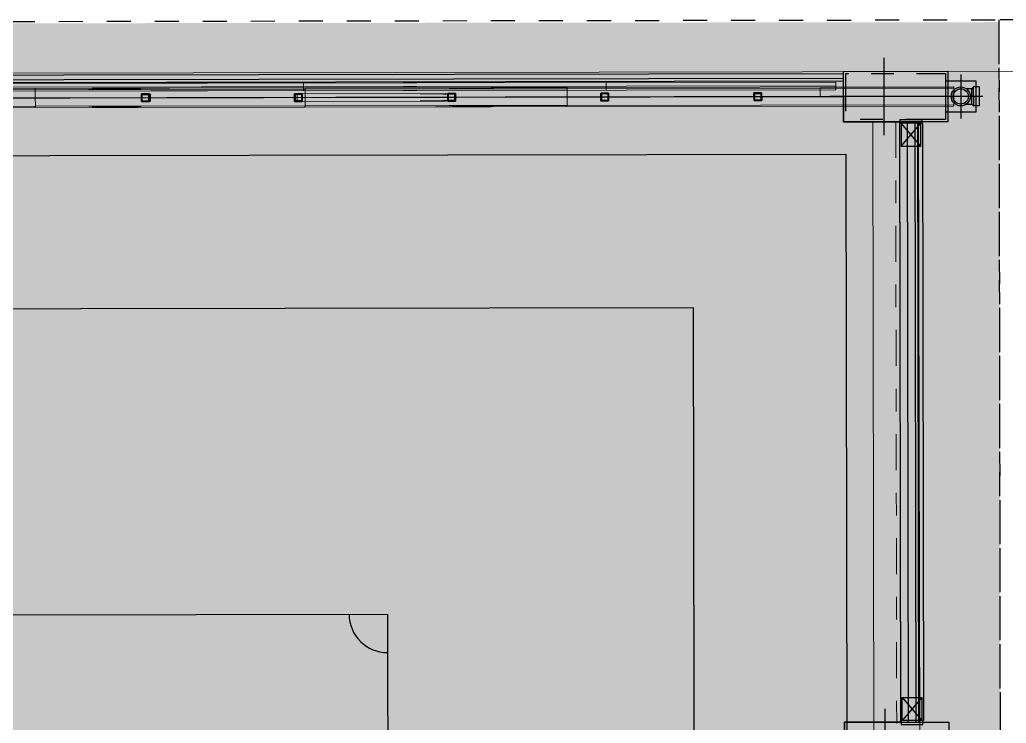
# Model space of a CAD drawing. Header units: inches. Extents: x 1693 to 10990, y 1878 to 5055.
# Drawn here: x 10313.657 to 10318.007, y 4371.184 to 4374.284 of the extents above; entities that cross this region are included whole.
import ezdxf

# ---------------------------------------------------------------- set-up
doc = ezdxf.new("R2010")
doc.units = ezdxf.units.IN
for name, pattern in [('CENTER2', [1.125, 0.75, -0.125, 0.125, -0.125]), ('Punto & Raya', [0.335139, 0.176389, -0.088194, 0, -0.070556]), ('Punto & Rayas', [0.335139, 0.15875, -0.088194, 0, -0.088194]), ('Rayas', [0.211667, 0.105833, -0.105833]), ('Rayas Pequeñas', [0.141111, 0.070556, -0.070556])]:
    doc.linetypes.add(name, pattern=pattern)
for name, color, linetype, lineweight, true_color in [('BLOQUE A-VIGAS_Pluma_Nº__69', 7, 'Continuous', 5, 0x71cebe), ('BLOQUE A-VIGAS_Pluma_Nº__90', 7, 'Continuous', 5, 0x00bfbf), ('BLOQUE E-MOBILIARIO_Pluma_Nº__28', 7, 'Continuous', 35, 0xa80f02), ('CUBIERTA CALAMINON Y TRANSLUCIDO_Pluma_Nº__174', 7, 'Continuous', 13, 0xe4ad2c), ('CUBIERTA CALAMINON Y TRANSLUCIDO_Pluma_Nº__4', 7, 'Continuous', 13, 0x029e21), ('CUBIERTA CALAMINON Y TRANSLUCIDO_Pluma_Nº__92', 7, 'Continuous', 13, 0xbf8080)]:
    doc.layers.add(name, color=color, linetype=linetype, lineweight=lineweight, true_color=true_color)
doc.layers.add('BLOQUE E-MOBILIARIO', color=7, linetype='Continuous')
doc.layers.add('CUBIERTA CALAMINON Y TRANSLUCIDO_Pluma_Nº__19', color=255, linetype='Continuous', lineweight=0)
doc.layers.add('CUBIERTA CALAMINON Y TRANSLUCIDO_Pluma_Nº__60', color=230, linetype='Continuous', lineweight=25)
pattern_1 = [(45, (0, 0), (-0.079549513, 0.079549513), []), (45, (-0.02652, 0.02652), (-0.079549513, 0.079549513), [])]

# ---------------------------------------------------------------- blocks, each defined once
blk = doc.blocks.new('SHS Conf en Caliente 20[13]', base_point=(10.7604, -389.6033))
at = {"layer": 'CUBIERTA CALAMINON Y TRANSLUCIDO_Pluma_Nº__174', "color": 42, "linetype": 'Continuous', "lineweight": 13, "true_color": 0xe4ad2c}
for p, q in [((10.7604, -389.6033), (-16.7498, -380.2101)), ((-2.9866, -384.883), (10.7685, -389.5797)), ((10.7524, -389.627), (-3.0028, -384.9304)), ((10.7685, -389.5797), (10.7604, -389.6033)), ((10.7604, -389.6033), (10.7524, -389.627))]:
    blk.add_line(p, q, dxfattribs=at)
blk = doc.blocks.new('SHS Conf en Caliente 20[14]', base_point=(10.7604, -389.6033))
at = {"layer": 'CUBIERTA CALAMINON Y TRANSLUCIDO_Pluma_Nº__174', "color": 42, "linetype": 'Continuous', "lineweight": 13, "true_color": 0xe4ad2c}
for p, q in [((10.7604, -389.6033), (-0.5485, -385.7419)), ((5.114, -387.649), (10.7685, -389.5797)), ((10.7524, -389.627), (5.0979, -387.6963)), ((10.7685, -389.5797), (10.7604, -389.6033)), ((10.7604, -389.6033), (10.7524, -389.627))]:
    blk.add_line(p, q, dxfattribs=at)
blk = doc.blocks.new('SHS Conf en Caliente 20[15]', base_point=(10.7604, -389.6033))
at = {"layer": 'CUBIERTA CALAMINON Y TRANSLUCIDO_Pluma_Nº__174', "color": 42, "linetype": 'Continuous', "lineweight": 13, "true_color": 0xe4ad2c}
for p, q in [((10.7604, -389.6033), (-16.7498, -380.2101)), ((-2.9866, -384.883), (10.7685, -389.5797)), ((10.7524, -389.627), (-3.0028, -384.9304)), ((10.7685, -389.5797), (10.7604, -389.6033)), ((10.7604, -389.6033), (10.7524, -389.627))]:
    blk.add_line(p, q, dxfattribs=at)
blk = doc.blocks.new('SHS Conf en Caliente 20[16]', base_point=(10.7604, -389.6033))
at = {"layer": 'CUBIERTA CALAMINON Y TRANSLUCIDO_Pluma_Nº__174', "color": 42, "linetype": 'Continuous', "lineweight": 13, "true_color": 0xe4ad2c}
for p, q in [((10.7604, -389.6033), (-16.7498, -380.2101)), ((-2.9866, -384.883), (10.7685, -389.5797)), ((10.7524, -389.627), (-3.0028, -384.9304)), ((10.7685, -389.5797), (10.7604, -389.6033)), ((10.7604, -389.6033), (10.7524, -389.627))]:
    blk.add_line(p, q, dxfattribs=at)
blk = doc.blocks.new('SHS Conf en Caliente 20[17]', base_point=(10.7604, -389.6033))
at = {"layer": 'CUBIERTA CALAMINON Y TRANSLUCIDO_Pluma_Nº__174', "color": 42, "linetype": 'Continuous', "lineweight": 13, "true_color": 0xe4ad2c}
for p, q in [((10.7604, -389.6033), (-16.7498, -380.2101)), ((-2.9866, -384.883), (10.7685, -389.5797)), ((10.7524, -389.627), (-3.0028, -384.9304)), ((10.7685, -389.5797), (10.7604, -389.6033)), ((10.7604, -389.6033), (10.7524, -389.627))]:
    blk.add_line(p, q, dxfattribs=at)
blk = doc.blocks.new('SHS Conf en Caliente 20[18]', base_point=(10.7604, -389.6033))
at = {"layer": 'CUBIERTA CALAMINON Y TRANSLUCIDO_Pluma_Nº__174', "color": 42, "linetype": 'Continuous', "lineweight": 13, "true_color": 0xe4ad2c}
for p, q in [((10.7604, -389.6033), (-16.7498, -380.2101)), ((-2.9866, -384.883), (10.7685, -389.5797)), ((10.7524, -389.627), (-3.0028, -384.9304)), ((10.7685, -389.5797), (10.7604, -389.6033)), ((10.7604, -389.6033), (10.7524, -389.627))]:
    blk.add_line(p, q, dxfattribs=at)
blk = doc.blocks.new('SHS Conf en Caliente 20[19]', base_point=(10.7604, -389.6033))
at = {"layer": 'CUBIERTA CALAMINON Y TRANSLUCIDO_Pluma_Nº__174', "color": 42, "linetype": 'Continuous', "lineweight": 13, "true_color": 0xe4ad2c}
for p, q in [((10.7604, -389.6033), (-16.7565, -380.2078)), ((-2.9899, -384.8819), (10.7685, -389.5796)), ((10.7524, -389.627), (-3.0061, -384.9292)), ((10.7685, -389.5796), (10.7604, -389.6033)), ((10.7604, -389.6033), (10.7524, -389.627))]:
    blk.add_line(p, q, dxfattribs=at)
blk = doc.blocks.new('SHS Conf en Caliente 20[20]', base_point=(9.3408, -389.1186))
at = {"layer": 'CUBIERTA CALAMINON Y TRANSLUCIDO_Pluma_Nº__174', "color": 42, "linetype": 'Continuous', "lineweight": 13, "true_color": 0xe4ad2c}
for p, q in [((9.3408, -389.1186), (-15.2769, -380.713)), ((9.3328, -389.1422), (-2.9761, -384.9394)), ((-2.96, -384.8921), (9.3489, -389.0949)), ((9.3408, -389.1186), (9.3328, -389.1422)), ((9.3489, -389.0949), (9.3408, -389.1186))]:
    blk.add_line(p, q, dxfattribs=at)
blk = doc.blocks.new('SHS Conf en Caliente 20[21]', base_point=(7.4699, -388.4798))
at = {"layer": 'CUBIERTA CALAMINON Y TRANSLUCIDO_Pluma_Nº__174', "color": 42, "linetype": 'Continuous', "lineweight": 13, "true_color": 0xe4ad2c}
for p, q in [((7.4699, -388.4798), (-13.4194, -381.3472)), ((-2.9667, -384.8898), (7.478, -388.4561)), ((7.4618, -388.5034), (-2.9828, -384.9372)), ((7.4699, -388.4798), (7.4618, -388.5034)), ((7.478, -388.4561), (7.4699, -388.4798))]:
    blk.add_line(p, q, dxfattribs=at)
blk = doc.blocks.new('SHS Conf en Caliente 20[24]', base_point=(10.7604, -389.6033))
at = {"layer": 'CUBIERTA CALAMINON Y TRANSLUCIDO_Pluma_Nº__174', "color": 42, "linetype": 'Continuous', "lineweight": 13, "true_color": 0xe4ad2c}
for p, q in [((10.7604, -389.6033), (-0.5485, -385.7419)), ((5.114, -387.649), (10.7685, -389.5797)), ((10.7524, -389.627), (5.0979, -387.6963)), ((10.7685, -389.5797), (10.7604, -389.6033)), ((10.7604, -389.6033), (10.7524, -389.627))]:
    blk.add_line(p, q, dxfattribs=at)
blk = doc.blocks.new('SHS Conf en Caliente V 23[54]', base_point=(6.4699, -388.2121))
at = {"layer": 'BLOQUE E-MOBILIARIO', "linetype": 'Continuous', "lineweight": 0, "true_color": 0xffffff}
h = blk.add_hatch(dxfattribs=at)
h.set_pattern_fill('ACERO', style=0, pattern_type=2)
h.set_pattern_definition(pattern_1)
h.paths.add_polyline_path([(6.5016, -388.1966), (6.4543, -388.1804), (6.4381, -388.2277), (6.4855, -388.2439)])
h.paths.add_polyline_path([(6.4978, -388.1984), (6.4836, -388.2401), (6.4419, -388.2259), (6.4562, -388.1842)], flags=0)
at = {"layer": 'BLOQUE E-MOBILIARIO_Pluma_Nº__28', "color": 14, "linetype": 'Rayas Pequeñas', "lineweight": 35, "true_color": 0xa80f02}
for p, q in [((6.4543, -388.1804), (6.4381, -388.2277)), ((6.4381, -388.2277), (6.4855, -388.2439)), ((6.4419, -388.2259), (6.4562, -388.1842)), ((6.4836, -388.2401), (6.4419, -388.2259)), ((6.5016, -388.1966), (6.4543, -388.1804)), ((6.4562, -388.1842), (6.4978, -388.1984)), ((6.4978, -388.1984), (6.4836, -388.2401)), ((6.4855, -388.2439), (6.5016, -388.1966))]:
    blk.add_line(p, q, dxfattribs=at)
blk = doc.blocks.new('SHS Conf en Caliente V 23[55]', base_point=(7.4162, -388.5353))
at = {"layer": 'BLOQUE E-MOBILIARIO', "linetype": 'Continuous', "lineweight": 0, "true_color": 0xffffff}
h = blk.add_hatch(dxfattribs=at)
h.set_pattern_fill('ACERO', style=0, pattern_type=2)
h.set_pattern_definition(pattern_1)
h.paths.add_polyline_path([(7.448, -388.5197), (7.4006, -388.5035), (7.3845, -388.5509), (7.4318, -388.567)])
h.paths.add_polyline_path([(7.4442, -388.5216), (7.4299, -388.5632), (7.3883, -388.549), (7.4025, -388.5073)], flags=0)
at = {"layer": 'BLOQUE E-MOBILIARIO_Pluma_Nº__28', "color": 14, "linetype": 'Rayas Pequeñas', "lineweight": 35, "true_color": 0xa80f02}
for p, q in [((7.4006, -388.5035), (7.3845, -388.5509)), ((7.3845, -388.5509), (7.4318, -388.567)), ((7.3883, -388.549), (7.4025, -388.5073)), ((7.4299, -388.5632), (7.3883, -388.549)), ((7.448, -388.5197), (7.4006, -388.5035)), ((7.4025, -388.5073), (7.4442, -388.5216)), ((7.4442, -388.5216), (7.4299, -388.5632)), ((7.4318, -388.567), (7.448, -388.5197))]:
    blk.add_line(p, q, dxfattribs=at)
blk = doc.blocks.new('SHS Conf en Caliente V 23[56]', base_point=(8.3626, -388.8584))
at = {"layer": 'BLOQUE E-MOBILIARIO', "linetype": 'Continuous', "lineweight": 0, "true_color": 0xffffff}
h = blk.add_hatch(dxfattribs=at)
h.set_pattern_fill('ACERO', style=0, pattern_type=2)
h.set_pattern_definition(pattern_1)
h.paths.add_polyline_path([(8.3943, -388.8428), (8.347, -388.8267), (8.3308, -388.874), (8.3782, -388.8901)])
h.paths.add_polyline_path([(8.3905, -388.8447), (8.3763, -388.8863), (8.3347, -388.8721), (8.3489, -388.8305)], flags=0)
at = {"layer": 'BLOQUE E-MOBILIARIO_Pluma_Nº__28', "color": 14, "linetype": 'Rayas Pequeñas', "lineweight": 35, "true_color": 0xa80f02}
for p, q in [((8.347, -388.8267), (8.3308, -388.874)), ((8.3308, -388.874), (8.3782, -388.8901)), ((8.3347, -388.8721), (8.3489, -388.8305)), ((8.3763, -388.8863), (8.3347, -388.8721)), ((8.3943, -388.8428), (8.347, -388.8267)), ((8.3489, -388.8305), (8.3905, -388.8447)), ((8.3905, -388.8447), (8.3763, -388.8863)), ((8.3782, -388.8901), (8.3943, -388.8428))]:
    blk.add_line(p, q, dxfattribs=at)
blk = doc.blocks.new('SHS Conf en Caliente V 23[57]', base_point=(9.3089, -389.1815))
at = {"layer": 'BLOQUE E-MOBILIARIO', "linetype": 'Continuous', "lineweight": 0, "true_color": 0xffffff}
h = blk.add_hatch(dxfattribs=at)
h.set_pattern_fill('ACERO', style=0, pattern_type=2)
h.set_pattern_definition(pattern_1)
h.paths.add_polyline_path([(9.3407, -389.1659), (9.2934, -389.1498), (9.2772, -389.1971), (9.3245, -389.2133)])
h.paths.add_polyline_path([(9.3369, -389.1678), (9.3227, -389.2095), (9.281, -389.1952), (9.2952, -389.1536)], flags=0)
at = {"layer": 'BLOQUE E-MOBILIARIO_Pluma_Nº__28', "color": 14, "linetype": 'Rayas Pequeñas', "lineweight": 35, "true_color": 0xa80f02}
for p, q in [((9.2934, -389.1498), (9.2772, -389.1971)), ((9.2772, -389.1971), (9.3245, -389.2133)), ((9.281, -389.1952), (9.2952, -389.1536)), ((9.3227, -389.2095), (9.281, -389.1952)), ((9.3407, -389.1659), (9.2934, -389.1498)), ((9.2952, -389.1536), (9.3369, -389.1678)), ((9.3369, -389.1678), (9.3227, -389.2095)), ((9.3245, -389.2133), (9.3407, -389.1659))]:
    blk.add_line(p, q, dxfattribs=at)
blk = doc.blocks.new('SHS Conf en Caliente V 23[58]', base_point=(10.2553, -389.5047))
at = {"layer": 'BLOQUE E-MOBILIARIO', "linetype": 'Continuous', "lineweight": 0, "true_color": 0xffffff}
h = blk.add_hatch(dxfattribs=at)
h.set_pattern_fill('ACERO', style=0, pattern_type=2)
h.set_pattern_definition(pattern_1)
h.paths.add_polyline_path([(10.287, -389.4891), (10.2397, -389.4729), (10.2236, -389.5202), (10.2709, -389.5364)])
h.paths.add_polyline_path([(10.2832, -389.4909), (10.269, -389.5326), (10.2274, -389.5184), (10.2416, -389.4767)], flags=0)
at = {"layer": 'BLOQUE E-MOBILIARIO_Pluma_Nº__28', "color": 14, "linetype": 'Rayas Pequeñas', "lineweight": 35, "true_color": 0xa80f02}
for p, q in [((10.2397, -389.4729), (10.2236, -389.5202)), ((10.2236, -389.5202), (10.2709, -389.5364)), ((10.2274, -389.5184), (10.2416, -389.4767)), ((10.269, -389.5326), (10.2274, -389.5184)), ((10.287, -389.4891), (10.2397, -389.4729)), ((10.2416, -389.4767), (10.2832, -389.4909)), ((10.2832, -389.4909), (10.269, -389.5326)), ((10.2709, -389.5364), (10.287, -389.4891))]:
    blk.add_line(p, q, dxfattribs=at)

msp = doc.modelspace()

# ---------------------------------------------------------------- hatches: boundary and pattern name
at = {"layer": 'CUBIERTA CALAMINON Y TRANSLUCIDO_Pluma_Nº__19', "linetype": 'Continuous', "lineweight": 0}
h = msp.add_hatch(color=255, dxfattribs=at)
h.set_gradient(color1=(199, 200, 202), color2=(0, 0, 0), one_color=1, name='INVCYLINDER')
h.paths.add_polyline_path([(10295.9406, 4374.2475), (10295.9395, 4371.009), (10295.9393, 4371.009), (10297.8474, 4371.0087), (10317.9796, 4371.0778), (10317.9776, 4374.2738)])

# ---------------------------------------------------------------- linework, layer by layer
at = {"layer": 'BLOQUE A-VIGAS_Pluma_Nº__69', "color": 123, "linetype": 'Punto & Rayas', "lineweight": 5, "true_color": 0x71cebe}
msp.add_line((10317.5191, 4373.8346), (10317.5718, 4342.2764), dxfattribs=at)
at = {"layer": 'BLOQUE A-VIGAS_Pluma_Nº__90', "color": 132, "linetype": 'Continuous', "lineweight": 5, "true_color": 0x00bfbf}
for p, q in [((10317.4179, 4373.8344), (10317.6204, 4373.8348)), ((10317.4179, 4373.8344), (10317.4705, 4342.2763)), ((10317.6204, 4373.8348), (10317.6731, 4342.2766))]:
    msp.add_line(p, q, dxfattribs=at)
at = {"layer": 'CUBIERTA CALAMINON Y TRANSLUCIDO_Pluma_Nº__4', "color": 104, "linetype": 'Continuous', "lineweight": 5, "true_color": 0x029e21, "flags": 128}
for points in [[(10297.1457, 4373.9488), (10297.7353, 4373.9497), (10298.8509, 4373.9516), (10300.006, 4373.9535), (10301.1954, 4373.9555), (10302.4136, 4373.9575), (10303.655, 4373.9596), (10304.9138, 4373.9617), (10306.1844, 4373.9638), (10307.4608, 4373.966), (10308.7372, 4373.9681), (10310.0078, 4373.9702), (10311.2666, 4373.9723), (10312.508, 4373.9744), (10313.7262, 4373.9764), (10314.9156, 4373.9784), (10316.0707, 4373.9804), (10317.1863, 4373.9822), (10317.7759, 4373.9832)], [(10317.7733, 4373.9886), (10316.0682, 4373.9857), (10314.9134, 4373.9838), (10313.7244, 4373.9818), (10312.5065, 4373.9798), (10311.2655, 4373.9777), (10310.007, 4373.9756), (10308.7368, 4373.9735), (10307.4608, 4373.9714), (10306.1847, 4373.9692), (10304.9145, 4373.9671), (10303.6561, 4373.965), (10302.415, 4373.963), (10301.1972, 4373.9609), (10300.0082, 4373.9589), (10298.8533, 4373.957), (10297.1483, 4373.9542)], [(10315.7482, 4373.9798), (10314.9156, 4373.9784), (10313.7262, 4373.9764), (10312.508, 4373.9744), (10311.2666, 4373.9723), (10310.0078, 4373.9702), (10308.7372, 4373.9681), (10307.4608, 4373.966), (10306.1844, 4373.9638), (10304.9138, 4373.9617), (10303.655, 4373.9596), (10302.4136, 4373.9575), (10301.1954, 4373.9555), (10300.006, 4373.9535), (10299.1734, 4373.9521)], [(10315.7355, 4373.9852), (10314.9134, 4373.9838), (10313.7244, 4373.9818), (10312.5065, 4373.9798), (10311.2655, 4373.9777), (10310.007, 4373.9756), (10308.7368, 4373.9735), (10307.4608, 4373.9714), (10306.1847, 4373.9692), (10304.9145, 4373.9671), (10303.6561, 4373.965), (10302.415, 4373.963), (10301.1972, 4373.9609), (10300.0082, 4373.9589), (10299.186, 4373.9576)], [(10313.7244, 4373.9818), (10313.7247, 4373.9817), (10313.7251, 4373.9814), (10313.7254, 4373.9809), (10313.7256, 4373.9803), (10313.7259, 4373.9794), (10313.726, 4373.9785), (10313.7261, 4373.9775), (10313.7262, 4373.9764), (10313.7262, 4373.9396), (10313.7263, 4373.9029), (10313.7263, 4373.9018), (10313.7262, 4373.9008), (10313.726, 4373.8999), (10313.7258, 4373.899), (10313.7255, 4373.8984), (10313.7252, 4373.8979), (10313.7249, 4373.8976), (10313.7245, 4373.8975)], [(10313.7244, 4373.9818), (10313.7247, 4373.9817), (10313.7251, 4373.9814), (10313.7254, 4373.9809), (10313.7256, 4373.9803), (10313.7259, 4373.9794), (10313.726, 4373.9785), (10313.7261, 4373.9775), (10313.7262, 4373.9764), (10313.7262, 4373.9396), (10313.7263, 4373.9029), (10313.7263, 4373.9018), (10313.7262, 4373.9008), (10313.726, 4373.8999), (10313.7258, 4373.899), (10313.7255, 4373.8984), (10313.7252, 4373.8979), (10313.7249, 4373.8976), (10313.7245, 4373.8975)], [(10313.9695, 4373.9768), (10313.9621, 4373.9768)], [(10314.1863, 4373.9772), (10313.9695, 4373.9768)], [(10314.1789, 4373.9826), (10313.9769, 4373.9823)], [(10314.1789, 4373.9799), (10313.9769, 4373.9796)], [(10315.563, 4373.9849), (10314.9134, 4373.9838), (10314.1789, 4373.9826)], [(10314.1917, 4373.9799), (10314.1789, 4373.9799)], [(10314.1937, 4373.9772), (10314.1863, 4373.9772)], [(10315.5504, 4373.9795), (10314.9156, 4373.9784), (10314.1937, 4373.9772)], [(10314.9134, 4373.9838), (10314.9138, 4373.9837), (10314.9142, 4373.9834), (10314.9146, 4373.9829), (10314.9149, 4373.9822), (10314.9152, 4373.9814), (10314.9154, 4373.9805), (10314.9155, 4373.9795), (10314.9156, 4373.9784), (10314.9156, 4373.9585)], [(10314.9134, 4373.9838), (10314.9138, 4373.9837), (10314.9142, 4373.9834), (10314.9146, 4373.9829), (10314.9149, 4373.9822), (10314.9152, 4373.9814), (10314.9154, 4373.9805), (10314.9155, 4373.9795), (10314.9156, 4373.9784), (10314.9156, 4373.9416), (10314.9157, 4373.9048), (10314.9156, 4373.9038), (10314.9155, 4373.9028), (10314.9153, 4373.9018), (10314.9151, 4373.901), (10314.9147, 4373.9004), (10314.9144, 4373.8999), (10314.914, 4373.8995), (10314.9136, 4373.8994)], [(10314.9134, 4373.9838), (10314.9138, 4373.9837), (10314.9142, 4373.9834), (10314.9146, 4373.9829), (10314.9149, 4373.9822), (10314.9152, 4373.9814), (10314.9154, 4373.9805), (10314.9155, 4373.9795), (10314.9156, 4373.9784), (10314.9156, 4373.9416), (10314.9157, 4373.9048), (10314.9156, 4373.9038), (10314.9155, 4373.9028), (10314.9153, 4373.9018), (10314.9151, 4373.901), (10314.9147, 4373.9004), (10314.9144, 4373.8999), (10314.914, 4373.8995), (10314.9136, 4373.8994)], [(10315.5567, 4373.9795), (10315.5504, 4373.9795)], [(10315.7419, 4373.9798), (10315.5567, 4373.9795)], [(10315.7355, 4373.9852), (10315.563, 4373.9849)], [(10315.7356, 4373.9825), (10315.5631, 4373.9822)], [(10317.7733, 4373.9886), (10316.0682, 4373.9857), (10315.7355, 4373.9852)], [(10315.7465, 4373.9825), (10315.7356, 4373.9825)], [(10315.7482, 4373.9798), (10315.7419, 4373.9798)], [(10315.7482, 4373.9798), (10316.0707, 4373.9804), (10317.1863, 4373.9822), (10317.7759, 4373.9832)], [(10316.0682, 4373.9857), (10316.0687, 4373.9856), (10316.0692, 4373.9853), (10316.0696, 4373.9848), (10316.07, 4373.9842), (10316.0703, 4373.9834), (10316.0705, 4373.9824), (10316.0707, 4373.9814), (10316.0707, 4373.9804), (10316.0708, 4373.9436), (10316.0708, 4373.9068), (10316.0708, 4373.9057), (10316.0706, 4373.9047), (10316.0704, 4373.9038), (10316.0701, 4373.903), (10316.0697, 4373.9023), (10316.0693, 4373.9018), (10316.0689, 4373.9015), (10316.0684, 4373.9014)], [(10316.0682, 4373.9857), (10316.0687, 4373.9856), (10316.0692, 4373.9853), (10316.0696, 4373.9848), (10316.07, 4373.9842), (10316.0703, 4373.9834), (10316.0705, 4373.9824), (10316.0707, 4373.9814), (10316.0707, 4373.9804), (10316.0708, 4373.9436), (10316.0708, 4373.9068), (10316.0708, 4373.9057), (10316.0706, 4373.9047), (10316.0704, 4373.9038), (10316.0701, 4373.903), (10316.0697, 4373.9023), (10316.0693, 4373.9018), (10316.0689, 4373.9015), (10316.0684, 4373.9014)], [(10317.1864, 4373.9454), (10317.1863, 4373.9822)], [(10317.1864, 4373.9454), (10317.1863, 4373.9822)], [(10317.7734, 4373.9042), (10317.774, 4373.9043), (10317.7744, 4373.9046), (10317.7749, 4373.9051), (10317.7753, 4373.9058), (10317.7756, 4373.9066), (10317.7759, 4373.9076), (10317.776, 4373.9086), (10317.7761, 4373.9096), (10317.7759, 4373.9832), (10317.7759, 4373.9843), (10317.7757, 4373.9853), (10317.7755, 4373.9862), (10317.7752, 4373.987), (10317.7748, 4373.9877), (10317.7743, 4373.9882), (10317.7738, 4373.9885), (10317.7733, 4373.9886)], [(10317.7734, 4373.9042), (10317.774, 4373.9043), (10317.7744, 4373.9046), (10317.7749, 4373.9051), (10317.7753, 4373.9058), (10317.7756, 4373.9066), (10317.7759, 4373.9076), (10317.776, 4373.9086), (10317.7761, 4373.9096), (10317.7759, 4373.9832), (10317.7759, 4373.9843), (10317.7757, 4373.9853), (10317.7755, 4373.9862), (10317.7752, 4373.987), (10317.7748, 4373.9877), (10317.7743, 4373.9882), (10317.7738, 4373.9885), (10317.7733, 4373.9886)], [(10317.1864, 4373.9454), (10316.0708, 4373.9436), (10314.9156, 4373.9416), (10313.7262, 4373.9396), (10312.5081, 4373.9376), (10311.2667, 4373.9355), (10310.0078, 4373.9334), (10308.7373, 4373.9313), (10307.4744, 4373.9292)], [(10315.7483, 4373.943), (10314.9156, 4373.9416), (10313.7262, 4373.9396), (10312.5081, 4373.9376), (10311.2667, 4373.9355), (10310.0078, 4373.9334), (10308.7373, 4373.9313), (10307.4744, 4373.9292)], [(10314.2335, 4373.9405), (10314.1938, 4373.9404)], [(10314.2065, 4373.9573), (10314.2095, 4373.9573)], [(10314.2095, 4373.9553), (10314.2065, 4373.9553)], [(10314.2066, 4373.9256), (10314.2096, 4373.9256)], [(10314.2096, 4373.9236), (10314.2066, 4373.9236)], [(10314.2095, 4373.9553), (10314.2095, 4373.9573)], [(10314.2096, 4373.9236), (10314.2096, 4373.9256)], [(10314.2112, 4373.9573), (10314.2112, 4373.9553)], [(10314.2113, 4373.9236), (10314.2113, 4373.9256)], [(10314.2168, 4373.9573), (10314.2181, 4373.9562)], [(10314.2181, 4373.9248), (10314.2169, 4373.9236)], [(10314.2181, 4373.9562), (10314.2182, 4373.9553)], [(10314.2183, 4373.9256), (10314.2181, 4373.9248)], [(10314.2312, 4373.9562), (10314.2275, 4373.9574)], [(10314.2276, 4373.9236), (10314.2312, 4373.9248)], [(10314.2309, 4373.9574), (10314.2345, 4373.9562)], [(10314.2327, 4373.9548), (10314.2309, 4373.9553)], [(10314.2309, 4373.9256), (10314.2327, 4373.9262)], [(10314.2345, 4373.9248), (10314.2309, 4373.9236)], [(10314.2316, 4373.9553), (10314.2312, 4373.9562)], [(10314.2312, 4373.9248), (10314.2317, 4373.9256)], [(10314.2334, 4373.9533), (10314.2327, 4373.9548)], [(10314.2327, 4373.9262), (10314.2335, 4373.9277)], [(10314.2335, 4373.9277), (10314.2335, 4373.9405), (10314.2334, 4373.9533)], [(10314.2345, 4373.9562), (10314.2349, 4373.9553)], [(10314.235, 4373.9256), (10314.2345, 4373.9248)], [(10314.88, 4373.9416), (10314.2703, 4373.9406)], [(10314.8805, 4373.9259), (10314.88, 4373.9287), (10314.88, 4373.9544), (10314.8804, 4373.9573)], [(10314.8804, 4373.9573), (10314.8815, 4373.9585)], [(10314.8816, 4373.9247), (10314.8805, 4373.9259)], [(10315.5323, 4373.9595), (10314.8815, 4373.9585)], [(10315.5324, 4373.9258), (10314.8816, 4373.9247)], [(10314.9157, 4373.9248), (10314.9157, 4373.9048), (10314.9156, 4373.9038), (10314.9155, 4373.9028), (10314.9153, 4373.9018), (10314.9151, 4373.901), (10314.9147, 4373.9004), (10314.9144, 4373.8999), (10314.914, 4373.8995), (10314.9136, 4373.8994)], [(10315.5247, 4373.9583), (10315.4228, 4373.9582)], [(10315.5247, 4373.927), (10315.4228, 4373.9268)], [(10315.5285, 4373.9569), (10315.5231, 4373.9569)], [(10315.5285, 4373.9284), (10315.5231, 4373.9284)], [(10315.5323, 4373.9575), (10315.5237, 4373.9575)], [(10315.5324, 4373.9278), (10315.5238, 4373.9278)], [(10315.5605, 4373.9584), (10315.5247, 4373.9583)], [(10315.5605, 4373.927), (10315.5247, 4373.927)], [(10315.5504, 4373.957), (10315.5285, 4373.9569)], [(10315.5505, 4373.9284), (10315.5285, 4373.9284)], [(10315.5568, 4373.9596), (10315.5504, 4373.9596)], [(10315.5504, 4373.9575), (10315.5568, 4373.9576)], [(10315.5568, 4373.9279), (10315.5505, 4373.9278)], [(10315.5505, 4373.9258), (10315.5568, 4373.9258)], [(10315.5613, 4373.9596), (10315.5605, 4373.9596)], [(10315.5605, 4373.9576), (10315.5613, 4373.9576)], [(10315.5614, 4373.9279), (10315.5605, 4373.9279)], [(10315.5605, 4373.9258), (10315.5614, 4373.9258)], [(10315.5613, 4373.9596), (10315.5613, 4373.9576)], [(10315.5614, 4373.9279), (10315.5614, 4373.9258)], [(10317.1864, 4373.9454), (10316.0708, 4373.9436), (10315.7483, 4373.943)], [(10317.7761, 4373.9096), (10316.0708, 4373.9068), (10314.9157, 4373.9048), (10313.7263, 4373.9029), (10312.5081, 4373.9008), (10311.2667, 4373.8988), (10310.0079, 4373.8966), (10308.7373, 4373.8945), (10307.4609, 4373.8924), (10306.1845, 4373.8903), (10304.9139, 4373.8881), (10303.6551, 4373.886), (10302.4137, 4373.884), (10301.1955, 4373.8819), (10300.0062, 4373.8799), (10298.851, 4373.878), (10297.1458, 4373.8752)], [(10317.7734, 4373.9042), (10316.0684, 4373.9014), (10314.9136, 4373.8994), (10313.7245, 4373.8975), (10312.5067, 4373.8954), (10311.2657, 4373.8933), (10310.0072, 4373.8912), (10308.737, 4373.8891), (10307.4609, 4373.887), (10306.1849, 4373.8849), (10304.9147, 4373.8827), (10303.6562, 4373.8806), (10302.4152, 4373.8786), (10301.1974, 4373.8765), (10300.0083, 4373.8746), (10298.8535, 4373.8726), (10297.1484, 4373.8698)], [(10315.7483, 4373.9062), (10314.9157, 4373.9048), (10313.7263, 4373.9029), (10312.5081, 4373.9008), (10311.2667, 4373.8988), (10310.0079, 4373.8966), (10308.7373, 4373.8945), (10307.4609, 4373.8924), (10306.1845, 4373.8903), (10304.9139, 4373.8881), (10303.6551, 4373.886), (10302.4137, 4373.884), (10301.1955, 4373.8819), (10300.0062, 4373.8799), (10299.1735, 4373.8786)], [(10315.7357, 4373.9008), (10314.9136, 4373.8994), (10313.7245, 4373.8975), (10312.5067, 4373.8954), (10311.2657, 4373.8933), (10310.0072, 4373.8912), (10308.737, 4373.8891), (10307.4609, 4373.887), (10306.1849, 4373.8849), (10304.9147, 4373.8827), (10303.6562, 4373.8806), (10302.4152, 4373.8786), (10301.1974, 4373.8765), (10300.0083, 4373.8746), (10299.1862, 4373.8732)], [(10313.9696, 4373.9033), (10313.9622, 4373.9033)], [(10314.1864, 4373.9036), (10313.9696, 4373.9033)], [(10314.179, 4373.9009), (10313.977, 4373.9006)], [(10314.179, 4373.8982), (10313.977, 4373.8979)], [(10314.1918, 4373.9009), (10314.179, 4373.9009)], [(10315.5632, 4373.9005), (10314.9136, 4373.8994), (10314.179, 4373.8982)], [(10314.1938, 4373.9036), (10314.1864, 4373.9036)], [(10315.5505, 4373.9059), (10314.9157, 4373.9048), (10314.1938, 4373.9036)], [(10315.5568, 4373.9059), (10315.5505, 4373.9059)], [(10315.742, 4373.9062), (10315.5568, 4373.9059)], [(10315.7357, 4373.9035), (10315.5632, 4373.9032)], [(10315.7357, 4373.9008), (10315.5632, 4373.9005)], [(10317.7734, 4373.9042), (10316.0684, 4373.9014), (10315.7357, 4373.9008)], [(10315.7466, 4373.9035), (10315.7357, 4373.9035)], [(10315.7483, 4373.9062), (10315.742, 4373.9062)], [(10317.7761, 4373.9096), (10316.0708, 4373.9068), (10315.7483, 4373.9062)]]:
    msp.add_lwpolyline(points, dxfattribs=at)
at = {"layer": 'CUBIERTA CALAMINON Y TRANSLUCIDO_Pluma_Nº__60', "color": 230, "linetype": 'Continuous', "lineweight": 25}
for p, q in [((10317.4686, 4373.7759), (10317.468, 4374.1159)), ((10317.2893, 4374.0131), (10296.7109, 4373.9787)), ((10317.8549, 4373.9128), (10317.8548, 4373.9803)), ((10317.8891, 4373.9884), (10317.8628, 4373.9883)), ((10317.8892, 4373.9048), (10317.8891, 4373.9884)), ((10317.2894, 4373.9456), (10296.711, 4373.9112)), ((10317.809, 4373.9465), (10317.2289, 4373.9455)), ((10317.8058, 4373.9465), (10317.8058, 4373.9465)), ((10317.8891, 4373.9466), (10317.8891, 4373.9466)), ((10317.8892, 4373.9388), (10317.8892, 4373.9389)), ((10317.8892, 4373.9048), (10317.863, 4373.9048)), ((10317.5697, 4373.8347), (10317.5742, 4371.1885)), ((10317.6035, 4373.8347), (10317.6079, 4371.1886)), ((10317.6373, 4373.828), (10317.536, 4373.8279)), ((10317.536, 4373.8279), (10317.5404, 4371.1952)), ((10317.6307, 4373.7268), (10317.5427, 4373.8279)), ((10317.5429, 4373.7266), (10317.6305, 4373.828)), ((10317.6373, 4373.828), (10317.6416, 4371.1954)), ((10317.547, 4371.2965), (10317.6349, 4371.1954)), ((10317.6347, 4371.2966), (10317.5471, 4371.1952)), ((10317.4734, 4370.907), (10317.4728, 4371.247)), ((10317.6416, 4371.1954), (10317.5404, 4371.1952))]:
    msp.add_line(p, q, dxfattribs=at)
at = {"layer": 'CUBIERTA CALAMINON Y TRANSLUCIDO_Pluma_Nº__60', "color": 230, "linetype": 'Rayas', "lineweight": 25, "flags": 128}
for points in [[(10318.0278, 4342.051), (10296.0892, 4342.0144), (10296.0354, 4374.2476), (10317.974, 4374.2843)], [(10317.9742, 4374.2843), (10318.028, 4342.051), (10318.1293, 4342.0512), (10318.0755, 4374.2844)]]:
    msp.add_lwpolyline(points, close=True, dxfattribs=at)
at = {"layer": 'CUBIERTA CALAMINON Y TRANSLUCIDO_Pluma_Nº__60', "color": 230, "linetype": 'Continuous', "lineweight": 25, "flags": 128}
for points in [[(10317.7486, 4373.835), (10317.2896, 4373.8342), (10317.2892, 4374.057), (10317.7483, 4374.0577)], [(10317.8734, 4373.8791), (10317.8732, 4374.0141), (10317.7382, 4374.0139), (10317.7384, 4373.8788)], [(10317.5394, 4373.8279), (10317.5393, 4373.8448), (10317.6338, 4373.8449), (10317.6339, 4373.828)], [(10317.6305, 4373.828), (10317.5427, 4373.8279), (10317.5429, 4373.7266), (10317.6307, 4373.7268)], [(10317.3, 4373.6925), (10317.3518, 4342.6406), (10299.8007, 4342.6113), (10299.7489, 4373.6632)], [(10316.626, 4373.0163), (10316.6756, 4343.3145), (10300.4746, 4343.2874), (10300.4251, 4372.9893)], [(10315.2782, 4371.664), (10315.3233, 4344.6623), (10301.8225, 4344.6398), (10301.7774, 4371.6414)], [(10317.6349, 4371.1954), (10317.5471, 4371.1952), (10317.547, 4371.2965), (10317.6347, 4371.2966)], [(10317.7534, 4370.9661), (10317.2944, 4370.9653), (10317.294, 4371.1881), (10317.753, 4371.1888)], [(10317.5438, 4371.1952), (10317.5438, 4371.1783), (10317.6383, 4371.1785), (10317.6383, 4371.1954)]]:
    msp.add_lwpolyline(points, close=True, dxfattribs=at)
for points in [[(10300.9634, 4374.0196), (10317.2892, 4374.0469)], [(10300.9634, 4373.9993), (10317.2893, 4374.0266)], [(10317.8305, 4373.9128), (10317.8549, 4373.9128), (10317.863, 4373.9048), (10317.8628, 4373.9883), (10317.8548, 4373.9803), (10317.8304, 4373.9803)], [(10298.5336, 4373.9143), (10317.2894, 4373.9456), (10317.2896, 4373.8342), (10317.536, 4373.8346), (10317.5404, 4371.1885), (10317.294, 4371.1881), (10317.2944, 4370.9653), (10317.5408, 4370.9657), (10317.5452, 4368.3195), (10317.2988, 4368.3191), (10317.2992, 4368.0964)], [(10300.9635, 4373.9183), (10317.2894, 4373.9456)], [(10317.6214, 4371.1886), (10317.617, 4373.8348)]]:
    msp.add_lwpolyline(points, dxfattribs=at)
at = {"layer": 'CUBIERTA CALAMINON Y TRANSLUCIDO_Pluma_Nº__60', "color": 230, "linetype": 'Punto & Raya', "lineweight": 25, "flags": 128}
msp.add_lwpolyline([(10317.7385, 4373.8451), (10317.2997, 4373.8444), (10317.2994, 4374.0469), (10317.7381, 4374.0476)], close=True, dxfattribs=at)
at = {"layer": 'CUBIERTA CALAMINON Y TRANSLUCIDO_Pluma_Nº__60', "color": 230, "linetype": 'CENTER2', "lineweight": 25, "flags": 128}
for points in [[(10317.8057, 4374.0437), (10317.806, 4373.8492)], [(10317.9031, 4373.9466), (10317.7086, 4373.9463)]]:
    msp.add_lwpolyline(points, dxfattribs=at)
at = {"layer": 'CUBIERTA CALAMINON Y TRANSLUCIDO_Pluma_Nº__60', "color": 230, "linetype": 'Continuous', "lineweight": 25}
for radius in [0.0418, 0.0338, 0.0337]:
    msp.add_circle((10317.8058, 4373.9465), radius, dxfattribs=at)
msp.add_arc((10315.2782, 4371.664), 0.1688, 180.0957, 270.0957, dxfattribs=at)
at = {"layer": 'CUBIERTA CALAMINON Y TRANSLUCIDO_Pluma_Nº__92', "color": 23, "linetype": 'Continuous', "lineweight": 13, "true_color": 0xbf8080, "flags": 128}
msp.add_lwpolyline([(10318.8979, 4374.0577), (10309.9448, 4374.0428)], dxfattribs=at)

# ---------------------------------------------------------------- block references
at = {"layer": 'BLOQUE E-MOBILIARIO', "color": 5, "linetype": 'Rayas Pequeñas', "lineweight": 13, "xscale": 0.6750421965442606, "yscale": 0.6750421965442606, "zscale": 0.6750421965442606, "rotation": 18.94787699857764}
for name, p in [('SHS Conf en Caliente V 23[54]', (10314.2113, 4373.9405)), ('SHS Conf en Caliente V 23[55]', (10314.8863, 4373.9416)), ('SHS Conf en Caliente V 23[56]', (10315.5614, 4373.9427)), ('SHS Conf en Caliente V 23[57]', (10316.2364, 4373.9438)), ('SHS Conf en Caliente V 23[58]', (10316.9114, 4373.945))]:
    msp.add_blockref(name, p, dxfattribs=at)
at = {"layer": 'CUBIERTA CALAMINON Y TRANSLUCIDO_Pluma_Nº__174', "color": 42, "linetype": 'Continuous', "lineweight": 13, "true_color": 0xe4ad2c, "xscale": 0.6750421965442606, "yscale": 0.6750421965442606, "zscale": 0.6750421965442606, "rotation": 18.94787699857764}
for name, p in [('SHS Conf en Caliente 20[19]', (10317.2556, 4373.9927)), ('SHS Conf en Caliente 20[13]', (10317.2556, 4373.9927)), ('SHS Conf en Caliente 20[15]', (10317.2556, 4373.9927)), ('SHS Conf en Caliente 20[16]', (10317.2556, 4373.9927)), ('SHS Conf en Caliente 20[17]', (10317.2556, 4373.9927)), ('SHS Conf en Caliente 20[18]', (10317.2556, 4373.9927)), ('SHS Conf en Caliente 20[20]', (10316.243, 4373.991)), ('SHS Conf en Caliente 20[21]', (10314.9084, 4373.9888)), ('SHS Conf en Caliente 20[14]', (10317.2556, 4373.9927)), ('SHS Conf en Caliente 20[24]', (10317.2556, 4373.9927))]:
    msp.add_blockref(name, p, dxfattribs=at)

doc.saveas('drawing.dxf')
